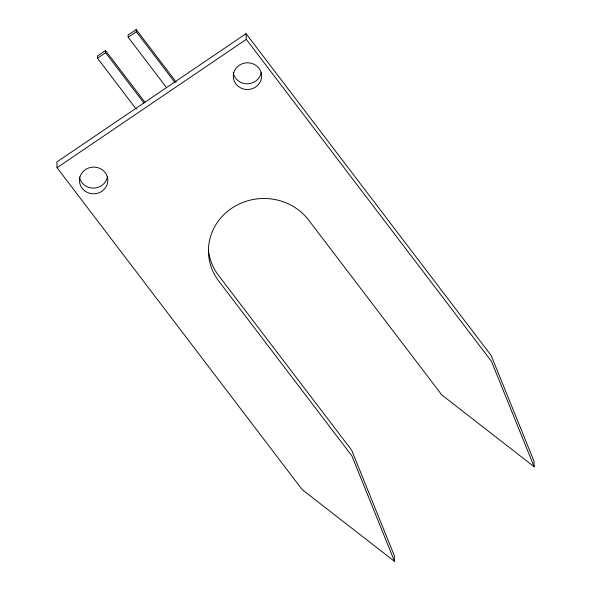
<?xml version="1.0" encoding="UTF-8"?>
<svg xmlns="http://www.w3.org/2000/svg" width="591" height="591" viewBox="0 0 591 591"><rect width="100%" height="100%" fill="white"/><g stroke="black" fill="none" stroke-linecap="round" stroke-linejoin="round"><path stroke-width="0.89" d="M176.236 82.097L136.218 29.55L128.099 35.061L128.188 37.27L166.44 87.505M144.994 102.339L105.53 50.523L97.412 56.027L97.5 58.236L136.314 109.209M128.188 37.27L136.307 31.759L136.218 29.55M97.5 58.236L105.619 52.732L105.53 50.523M394.581 561.45L351.911 455.92L218.744 281.05A55.258 52.06 -2.3 0 1 231.554 208.357A55.258 52.06 -2.3 0 1 308.642 220.081L441.809 394.951L534.183 466.764L533.954 461.076L491.217 355.59L246.055 33.65L56.817 162.008L57.046 167.696L302.208 489.636L394.581 561.45L394.352 555.762L351.682 450.231L218.515 275.362A55.258 52.06 -2.3 0 1 208.468 250.17M57.046 167.696L246.284 39.346L246.055 33.65M246.284 39.346L491.446 361.278L534.183 466.764M136.307 31.759L175.121 82.725M105.619 52.732L143.879 102.967M107.407 176.886A14.177 13.357 -2.3 0 1 93.408 188.115A14.177 13.357 -2.3 0 1 79.43 176.982M261.207 72.567A14.177 13.357 -2.3 0 1 247.208 83.804A14.177 13.357 -2.3 0 1 233.231 72.663M84.646 190.804A14.177 13.357 -2.3 0 0 107.636 182.575A14.177 13.357 -2.3 0 0 88.672 167.962A14.177 13.357 -2.3 0 0 84.646 190.804M238.446 86.493A14.177 13.357 -2.3 0 0 261.436 78.256A14.177 13.357 -2.3 0 0 242.473 63.651A14.177 13.357 -2.3 0 0 238.446 86.493"/></g></svg>
